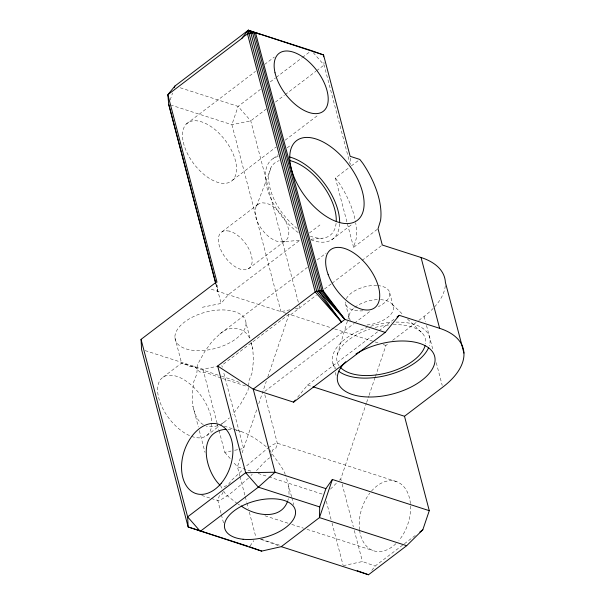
<?xml version="1.0" encoding="UTF-8"?>
<svg xmlns="http://www.w3.org/2000/svg" width="605" height="605" viewBox="0 0 605 605"><rect width="100%" height="100%" fill="white"/><g stroke="black" fill="none" stroke-linecap="round" stroke-linejoin="round"><path stroke-width="0.45" stroke-dasharray="3.02 2.27" d="M220.855 377.883C213.883 375.675 207.25 372.067 199.847 371.992L194.598 366.517L189.501 366.456L187.126 364.951L184.275 364.49L181.697 363.023L162.632 377.528M248.685 385.824L249.018 380.605L252.073 372.907L253.48 360.308L252.792 348.873L251.158 342.634M248.428 387.518L247.906 390.906L240.941 403.459L232.433 414.803M271.199 456.888L272.492 450.082L275.857 448.297L276.47 446.18L277.733 444.872L264.241 392.509M287.927 500.335L288.388 498.596M337.363 354.454L347.777 319.841M348.041 318.956L349.38 314.517M377.293 229.34L353.592 247.369L356.126 239.058A72.88 39.234 52.7 0 0 355.695 222.89M170.186 99.999L172.546 93.026M240.366 458.061L237.417 466.773L239.799 475.855M242.136 452.827L257.231 408.201M258.743 403.724L266.313 381.354M267.826 376.877L289.024 314.237L333.786 328.659M339.481 480.189L340.774 478.91L366.358 403.278M366.66 402.393L368.77 396.162M369.073 395.277L375.092 377.475M375.395 376.59L385.929 345.447L388.924 343.164M256.505 206.025L271.622 166.451M250.062 545.982L253.835 540.643M228.637 484.219L231.307 480.544L242.998 469.593M371.795 570.409L375.092 566.068L415.37 535.417M202.274 307.295L221.127 303.438L228.297 294.688L300.39 239.83M297.69 397.167L307.605 385.052L378.223 331.321M256.459 470.614C260.899 466.334 264.574 461.146 269.664 457.803M251.007 475.522L252.224 474.252M330.443 489.12L336.894 482.737M307.476 267.319L219.948 333.915L212.052 341.447L204.74 351.55L197.774 364.104L196.67 374.404L193.608 382.103L192.201 394.702L192.889 406.136L198.364 426.994M219.872 425.557L229.439 417.904M246.666 465.789L267.637 448.297M248.557 478.063C238.952 485.936 230.157 495.374 218.798 500.706L211.47 498.558M186.438 123.919L255.56 71.329M264.574 64.47L274.337 57.036M260.536 89.313L238.09 106.397L231.896 124.698L280.947 311.651L287.231 313.662M270.269 81.909L275.502 77.924M276.251 77.357L301.691 57.997M302.44 57.43L309.178 52.302M266.465 108.885L250.757 120.849L231.896 124.698L171.381 105.217M275.449 102.056L284.426 95.219M285.174 94.652L315.855 71.307M316.596 70.74L324.083 65.045L323.94 62.292M232.577 180.192L276.152 147.038M285.167 140.171L318.222 115.026M273.097 158.563L278.277 154.623M287.171 147.854L290.128 145.601M222.141 231.677L258.811 203.779M353.592 247.369L335.397 178.029L350.673 166.405M351.384 165.868L358.432 160.506M248.39 268.824L285.053 240.926M309.397 232.97L319.909 224.977M331.873 239.656L351.868 224.44M317.202 259.916L326.178 253.087M289.024 314.237L221.808 365.382L222.292 367.205M290.634 314.759L316.302 295.24M324.545 288.963L331.298 283.828M332.047 283.253L361.298 260.997M362.047 260.43L381.543 245.592M206.668 435.6L219.139 426.117M264.733 391.42L353.759 323.683M354.507 323.115L370.963 310.592M378.972 330.746L394.747 318.744M392.668 340.32L418.131 320.945M418.879 320.378L424.12 316.385A79.716 41.057 -14.7 0 0 433.172 308.406M219.948 333.915C229.061 325.066 245.517 326.632 250.062 339.39M221.46 423.939L225.733 421.095M268.34 447.723L273.279 444.501L276.424 443.147L277.559 443.291L396.57 481.618M224.024 486.957L227.102 485.134M217.702 425.61L213.58 426.805L206.328 426.313M343.209 565.675L362.448 561.531L375.092 566.068M289.924 309.813L280.947 311.651L209.995 288.797M295.308 308.709L299.8 307.794L299.324 305.971M145.139 350.613L202.955 369.231L217.324 366.297M219.002 430.412L224.75 452.321L231.034 451.043M234.627 450.302L238.219 449.568M239.119 449.386L243.611 448.471L223.487 371.772M281.854 241.902A22.778 12.259 52.7 0 0 286.785 223.714A22.778 12.259 52.7 0 0 265.882 203.159L262.01 202.804A22.778 12.259 52.7 0 0 257.08 220.999A22.778 12.259 52.7 0 0 277.975 241.546L281.854 241.902L300.677 240.185M311.038 239.24L322.329 238.211M227.843 429.27L233.28 429.686M221.513 376.091C227.42 378.488 233.764 379.577 239.421 382.534M222.527 378.465L247.415 386.572M235.98 430.117C248.413 432.817 258.698 440.637 268.393 448.441M180.245 87.77L238.09 106.397L250.757 120.849L299.082 305.056M334.686 328.946L374.245 341.681M375.138 341.969L378.738 343.126M383.23 344.578L385.929 345.447M307.605 385.052L312.089 386.497M224.221 426.117L233.061 428.96M233.946 429.248L241.017 431.524M250.901 471.121L237.417 466.773L233.19 461.955M258.093 473.435L267.985 476.619M268.885 476.906L322.828 494.277M201.745 495.427L210.585 498.278M264.945 515.778L288.207 523.272M291.791 524.422L303.423 528.173M307 529.322L373.217 550.648M261.421 539.335L279.397 545.128M260.354 539.153L279.533 546.035M218.224 375.176L181.697 363.023M238.12 504.116L239.61 505.024M203.303 424.649C196.754 420.846 194.613 413.026 192.889 406.136M237.379 503.662L226.096 494.845L223.169 490.519L222.738 493.763L219.365 495.555L218.753 497.665L217.49 498.974L221.165 513.925M392.123 304.194L403.482 315.137M407.49 319.001L422.857 333.809M313.231 52.658L324.083 65.045L349.955 163.668M224.75 452.321L230.785 459.203M335.397 178.029L338.49 182.052A72.88 39.234 52.7 0 1 355.543 222.012M269.618 449.719C274.405 458.303 281.514 465.018 285.22 474.26M220.666 485.875L221.922 488.197M250.962 342.498L252.792 348.873M291.58 496.72L285.666 475.084M216.038 284.055L221.127 303.438M424.12 316.385L425.549 321.837M426.502 325.467L433.029 350.227M436.265 362.69L442.217 385.385M389.718 292.843L393.431 307M345.463 303.529L349.176 317.693M332.939 363.484L334.353 368.884M335.299 372.476L336.478 376.976M340.774 478.91L341.228 480.657M342.143 484.144L353.335 526.804M354.296 530.456L362.448 561.531M326.299 501.212L331.064 519.37M332.016 523.007L342.967 564.767M246.008 323.032A36.444 18.77 -14.7 0 1 193.539 350.408A36.444 18.77 -14.7 0 1 191.823 317.443A36.444 18.77 -14.7 0 1 246.008 323.032L250.22 339.072M291.814 497.605L293.682 504.736M215.849 284.01L217.762 291.308L216.885 281.673M240.034 476.763L245.033 495.828M245.275 496.735L246.704 502.18M246.938 503.088L248.368 508.54M249.321 512.17L255.991 537.588M202.955 369.231L217.089 423.107M217.324 424.022L218.76 429.497M174.898 337.56L181.681 363.408M199.317 430.616L205.027 452.381M221.4 514.81L223.737 523.726M350.242 158.147L350.582 164.568M288.774 486.019L289.061 495.177M339.617 223.706A50.109 26.968 52.7 0 1 311.136 239.86M298.22 232.577A50.109 26.968 52.7 0 1 266.896 187.459A50.109 26.968 52.7 0 1 278.534 156.4M336.1 223.313A45.549 24.518 52.7 0 1 310.357 236.154M297.184 228.456A45.549 24.518 52.7 0 1 270.208 188.821A45.549 24.518 52.7 0 1 279.238 160.658M211.682 423.296A36.444 19.617 52.7 0 1 171.465 421.443A36.444 19.617 52.7 0 1 170.557 375.229A36.444 19.617 52.7 0 1 211.667 422.419M371.478 491.094A36.444 24.313 -72.2 0 1 410.515 505.107M410.553 505.992A36.444 24.313 -72.2 0 1 398.877 540.507M395.942 543.661A36.444 24.313 -72.2 0 1 359.627 530.623M359.514 529.776A36.444 24.313 -72.2 0 1 369.806 493.143M395.995 322.11A50.109 25.811 -14.7 0 1 429.263 345.962M335.979 368.732A50.109 25.811 -14.7 0 1 367.152 327.456M370.699 326.284A50.109 25.811 -14.7 0 1 391.556 322.314M393.265 324.696A45.549 23.459 -14.7 0 1 425.489 343.92M339.019 365.685A45.549 23.459 -14.7 0 1 369.889 329.014M375.176 327.441A45.549 23.459 -14.7 0 1 388.539 325.021M445.288 285.681A79.716 41.057 -14.7 0 1 433.777 307.771M380.522 299.664A22.778 11.729 -14.7 0 1 392.267 312.384A22.778 11.729 -14.7 0 1 365.753 325.036M350.484 320.499A22.778 11.729 -14.7 0 1 354.152 307.953M354.78 307.438A22.778 11.729 -14.7 0 1 377.8 299.626M377.671 285.568A22.778 11.729 -14.7 0 1 389.817 293.75A22.778 11.729 -14.7 0 1 378.397 306.637M362.977 310.811A22.778 11.729 -14.7 0 1 345.372 301.971M346.332 298.696A22.778 11.729 -14.7 0 1 376.802 285.499M229.219 231.057L225.34 230.702A22.778 12.259 52.7 0 0 220.417 248.897A22.778 12.259 52.7 0 0 241.312 269.452L245.191 269.8A22.778 12.259 52.7 0 0 250.115 251.612A22.778 12.259 52.7 0 0 229.219 231.057M183.368 142.523A36.444 19.617 52.7 0 0 228.531 182.672A36.444 19.617 52.7 0 0 216.62 130.967A36.444 19.617 52.7 0 0 183.368 142.523"/><path stroke-width="0.91" d="M281.28 546.663L368.498 574.75L406.681 545.695L422.827 529.746L429.278 510.68L332.372 479.47L325.898 488.628L319.705 506.93L319.47 517.608L281.28 546.663L261.662 551.102L188.147 526.978L141.578 349.471L141.056 339.375L216.885 281.673L167.842 94.728L174.905 86.054L248.247 30.25L311.416 50.593L323.554 54.949L350.151 156.309L359.839 159.433L362.924 163.456A72.88 39.234 52.7 0 1 380.568 220.462L378.034 228.773L382.292 245.017L421.057 257.503A79.716 41.057 -14.7 0 1 445.371 282.293L463.944 353.101M174.316 87.793L174.905 86.054M332.372 479.47L319.47 517.608L406.681 545.695M287.647 501.129C280.811 520.746 254.372 515.664 241.1 505.939M215.607 283.102L168.712 104.355L167.842 94.728L241.713 38.516L248.247 30.25L323.554 54.949L323.652 56.787M312.982 386.784L404.503 416.263L442.694 387.2A79.716 41.057 -14.7 0 0 439.631 328.318L399.255 315.318L385.256 332.417L344.88 319.417L323.259 290.846L318.487 290.763L315.182 291.92L217.679 366.025L253.23 389.151L293.606 402.159L295.353 400.018M397.001 317.028L399.255 315.318M293.606 402.159L385.256 332.417M419.84 532.014L422.827 529.746M241.713 38.516C246.394 33.199 254.009 30.953 260.384 34.606M226.005 429.278C196.277 431.615 205.087 471.144 220.069 485.218M325.898 488.628L275.025 472.24L245.668 472.717L187.626 516.882L188.147 526.978L247.74 546.171M319.705 506.93L258.335 487.169L245.668 472.717L217.679 366.025M357.162 570.681L368.498 574.75M249.525 546.746L261.662 551.102M318.487 290.763L341.485 322.004L315.182 291.92L247.551 34.152L248.247 30.25L250.863 32.995L318.487 290.763L344.88 319.417L253.23 389.151L275.025 472.24L258.335 487.169L200.285 531.334L187.626 516.882L141.056 339.375M341.485 322.004L316.77 291.232L248.247 30.25L255.628 33.078L323.259 290.846M168.712 104.355L215.796 283.148M421.057 257.503L439.631 328.318M404.503 416.263L429.278 510.68M289.515 156.967A50.109 26.968 52.7 0 1 339.647 222.746M290.392 160.718A45.549 24.518 52.7 0 1 336.244 221.475M356.012 353.895A50.109 25.811 -14.7 0 1 433.634 353.638A50.109 25.811 -14.7 0 1 377.528 396.661A50.109 25.811 -14.7 0 1 345.765 361.745M428.642 347.588A50.109 25.811 -14.7 0 1 387.631 375.115A50.109 25.811 -14.7 0 1 338.52 371.092M425.065 345.773A45.549 23.459 -14.7 0 1 386.928 372.869A45.549 23.459 -14.7 0 1 340.675 367.659M254.221 32.791L248.247 30.25L252.595 32.761L320.219 290.529L344.88 319.417L321.845 290.559L254.221 32.791M292.525 172.879A50.109 26.968 52.7 0 0 356.315 221.052A50.109 26.968 52.7 0 0 331.933 147.597A50.109 26.968 52.7 0 0 292.525 172.879M275.025 72.781A36.444 19.617 52.7 0 0 320.189 112.938A36.444 19.617 52.7 0 0 308.278 61.226A36.444 19.617 52.7 0 0 275.025 72.781M328.099 274.398A36.444 19.617 52.7 0 0 374.707 307.741A36.444 19.617 52.7 0 0 355.248 253.979A36.444 19.617 52.7 0 0 328.099 274.398M221.218 483.289A36.444 24.313 -72.2 0 0 218.912 424.408A36.444 24.313 -72.2 0 0 181.576 469.064A36.444 24.313 -72.2 0 0 221.218 483.289M243.074 539.252A36.444 18.77 -14.7 0 0 295.55 511.868A36.444 18.77 -14.7 0 0 241.365 506.279A36.444 18.77 -14.7 0 0 243.074 539.252"/></g></svg>
